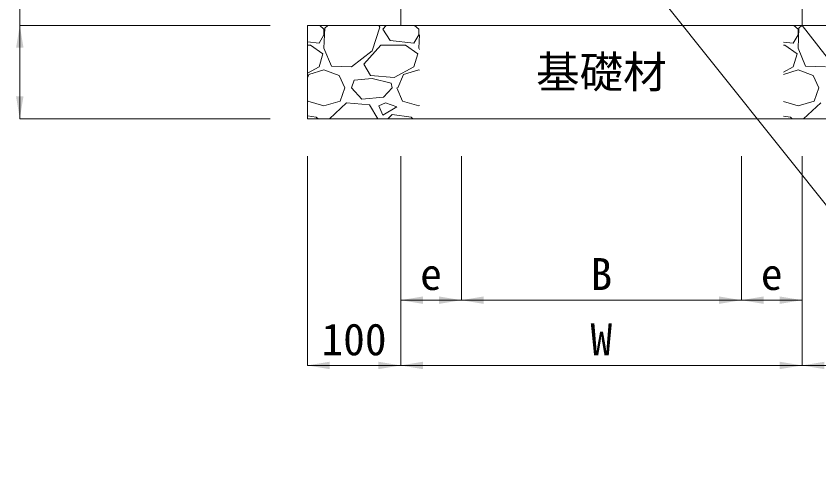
# Model space of a CAD drawing. Units: millimetres, scale not verified. Extents: x 63886 to 97934, y 3628 to 26930.
# Drawn here: x 92222 to 93082, y 20200 to 20695 of the extents above; entities that cross this region are included whole.
import ezdxf
from ezdxf.enums import TextEntityAlignment as Align

# ---------------------------------------------------------------- set-up
doc = ezdxf.new("R2010")
doc.units = ezdxf.units.MM
doc.header["$LTSCALE"] = 30
for name, color, linetype, lineweight in [('ハッチング_基礎', 150, 'Continuous', 5), ('寸法線', 7, 'Continuous', 9), ('引出線', 4, 'Continuous', 9), ('舗装・基礎', 3, 'Continuous', 13)]:
    doc.layers.add(name, color=color, linetype=linetype, lineweight=lineweight)
doc.layers.add('文字', color=7, linetype='Continuous')
doc.styles.add('ＭＳ ゴシック', font='')
doc.styles.get('ＭＳ ゴシック').set_extended_font_data('MS Gothic')

# ---------------------------------------------------------------- blocks, each defined once
blk = doc.blocks.new('filled_arrow')
at = {"color": 0, "linetype": 'Continuous', "lineweight": -2}
blk.add_solid([(7.5, 1.25), (0, 0), (7.5, -1.25)], dxfattribs=at)

msp = doc.modelspace()

# ---------------------------------------------------------------- linework, layer by layer
at = {"layer": 'ハッチング_基礎', "lineweight": 9}
for p, q in [((92551.95, 20680.75), (92547.49, 20684.64)), ((92552.96, 20681.76), (92551.95, 20660.43)), ((92551.95, 20674.65), (92551.95, 20680.75)), ((92556.12, 20684.64), (92552.96, 20681.76)), ((92603.76, 20657.38), (92611.89, 20682.78)), ((92611.89, 20682.78), (92610.75, 20684.64)), ((92618.84, 20684.64), (92614.94, 20680.75)), ((92614.94, 20680.75), (92623.07, 20668.55)), ((92653.55, 20680.75), (92649.09, 20684.64)), ((92653.55, 20674.65), (92653.55, 20680.75)), ((93059.95, 20680.75), (93055.49, 20684.64)), ((93060.96, 20681.76), (93059.95, 20660.43)), ((93059.95, 20674.65), (93059.95, 20680.75)), ((93064.12, 20684.64), (93060.96, 20681.76)), ((92546.87, 20665.51), (92551.95, 20674.65)), ((92648.47, 20665.51), (92653.55, 20674.65)), ((92654.22, 20674.62), (92653.55, 20660.43)), ((93054.87, 20665.51), (93059.95, 20674.65)), ((92534.22, 20667.02), (92546.87, 20665.51)), ((92534.22, 20663.47), (92537.72, 20663.47)), ((92537.72, 20663.47), (92550.93, 20654.33)), ((92594.62, 20643.15), (92612.91, 20663.47)), ((92612.91, 20663.47), (92639.32, 20663.47)), ((92623.07, 20668.55), (92648.47, 20665.51)), ((92639.32, 20663.47), (92652.53, 20654.33)), ((93044.22, 20666.78), (93054.87, 20665.51)), ((93044.22, 20663.47), (93045.72, 20663.47)), ((93045.72, 20663.47), (93058.93, 20654.33)), ((92550.93, 20654.33), (92546.87, 20640.11)), ((92551.95, 20660.43), (92560.08, 20641.12)), ((92581.41, 20640.11), (92603.76, 20657.38)), ((92652.53, 20654.33), (92648.47, 20640.11)), ((92653.55, 20660.43), (92654.22, 20658.82)), ((93058.93, 20654.33), (93054.87, 20640.11)), ((93059.95, 20660.43), (93068.08, 20641.12)), ((92546.87, 20640.11), (92534.22, 20633.48)), ((92535.69, 20631.98), (92551.95, 20637.06)), ((92551.95, 20637.06), (92568.2, 20630.96)), ((92560.08, 20641.12), (92581.41, 20640.11)), ((92601.73, 20630.96), (92594.62, 20643.15)), ((92648.47, 20640.11), (92627.13, 20628.93)), ((92637.29, 20631.98), (92653.55, 20637.06)), ((92653.55, 20637.06), (92654.22, 20636.8)), ((93054.87, 20640.11), (93044.22, 20634.53)), ((93044.22, 20632.14), (93059.95, 20637.06)), ((93059.95, 20637.06), (93076.2, 20630.96)), ((93068.08, 20641.12), (93089.41, 20640.11)), ((92534.22, 20628.55), (92535.69, 20631.98)), ((92568.2, 20630.96), (92574.3, 20617.75)), ((92603.76, 20627.91), (92584.46, 20625.88)), ((92627.13, 20628.93), (92601.73, 20630.96)), ((92624.08, 20622.83), (92603.76, 20627.91)), ((92631.2, 20617.75), (92637.29, 20631.98)), ((93076.2, 20630.96), (93082.3, 20617.75)), ((92581.41, 20617.75), (92584.46, 20625.88)), ((92625.1, 20617.75), (92624.08, 20622.83)), ((92569.22, 20603.53), (92574.3, 20617.75)), ((92592.59, 20605.56), (92581.41, 20617.75)), ((92625.1, 20617.75), (92615.96, 20607.59)), ((92630.18, 20617.75), (92636.28, 20603.53)), ((93077.22, 20603.53), (93082.3, 20617.75)), ((92534.22, 20604.58), (92534.68, 20603.53)), ((92534.68, 20603.53), (92551.95, 20598.45)), ((92551.95, 20598.45), (92569.22, 20603.53)), ((92576.33, 20601.5), (92557.87, 20584.64)), ((92600.72, 20599.47), (92576.33, 20601.5)), ((92615.96, 20607.59), (92592.59, 20605.56)), ((92617.99, 20601.5), (92610.88, 20598.45)), ((92630.18, 20597.43), (92617.99, 20601.5)), ((92636.28, 20603.53), (92653.55, 20598.45)), ((93044.22, 20603.07), (93059.95, 20598.45)), ((93059.95, 20598.45), (93077.22, 20603.53)), ((93084.33, 20601.5), (93065.87, 20584.64)), ((92609.77, 20584.64), (92600.72, 20599.47)), ((92610.88, 20598.45), (92614.94, 20588.29)), ((92614.94, 20588.29), (92630.18, 20597.43)), ((92653.55, 20598.45), (92654.22, 20598.65)), ((92543.82, 20586.26), (92534.22, 20587.7)), ((92545.67, 20584.64), (92543.82, 20586.26)), ((92625.1, 20589.31), (92620.44, 20584.64)), ((92645.42, 20586.26), (92625.1, 20589.31)), ((92647.27, 20584.64), (92645.42, 20586.26)), ((93051.82, 20586.26), (93044.22, 20587.4)), ((93053.67, 20584.64), (93051.82, 20586.26))]:
    msp.add_line(p, q, dxfattribs=at)
at = {"layer": '寸法線', "lineweight": 13}
for p, q in [((92226.15, 20752.64), (92226.15, 20636.64)), ((92494.22, 20684.64), (92226.15, 20684.64)), ((92226.15, 20684.64), (92226.15, 20584.64)), ((92494.22, 20684.64), (92226.15, 20684.64)), ((92494.22, 20584.64), (92226.15, 20584.64)), ((92534.22, 20544.64), (92534.22, 20320.14)), ((92634.22, 20544.64), (92634.22, 20390.14)), ((92634.22, 20544.64), (92634.22, 20320.14)), ((92634.22, 20544.64), (92634.22, 20320.14)), ((92699.22, 20544.64), (92699.22, 20390.14)), ((92699.22, 20544.64), (92699.22, 20390.14)), ((92999.22, 20544.64), (92999.22, 20390.14)), ((92999.22, 20544.64), (92999.22, 20390.14)), ((93064.22, 20544.64), (93064.22, 20390.14)), ((93064.22, 20544.64), (93064.22, 20320.14)), ((93064.22, 20544.64), (93064.22, 20320.14)), ((92634.22, 20390.14), (92699.22, 20390.14)), ((92699.22, 20390.14), (92999.22, 20390.14)), ((92999.22, 20390.14), (93064.22, 20390.14)), ((92634.22, 20320.14), (92534.22, 20320.14)), ((92634.22, 20320.14), (93064.22, 20320.14)), ((93064.22, 20320.14), (93164.22, 20320.14))]:
    msp.add_line(p, q, dxfattribs=at)
at = {"layer": '引出線', "color": 1, "lineweight": 13}
msp.add_line((92879.56, 20755.86), (93323.11, 20199.56), dxfattribs=at)
at = {"layer": '引出線', "lineweight": 13}
msp.add_lwpolyline([(93064.22, 20684.64), (93220.05, 20485.03), (93608.28, 20485.03)], dxfattribs=at)
at = {"layer": '舗装・基礎'}
for p, q in [((92634.22, 20704.64), (92634.22, 20684.64)), ((93064.22, 20704.64), (93064.22, 20684.64)), ((92534.22, 20684.64), (93164.22, 20684.64)), ((92534.22, 20684.64), (92534.22, 20584.64)), ((92534.22, 20584.64), (93164.22, 20584.64))]:
    msp.add_line(p, q, dxfattribs=at)

# ---------------------------------------------------------------- block references
at = {"layer": '寸法線', "lineweight": 13, "xscale": 3.2, "yscale": 3.2}
for p, rotation in [((92226.15, 20684.64), 270), ((92226.15, 20684.64), 270), ((92226.15, 20584.64), 90), ((92699.22, 20390.14), 180), ((92999.22, 20390.14), 180), ((93064.22, 20390.14), 180), ((92634.22, 20320.14), 180), ((93064.22, 20320.14), 180)]:
    msp.add_blockref('filled_arrow', p, dxfattribs=dict(at, rotation=rotation))
for p in [(92634.22, 20390.14), (92699.22, 20390.14), (92999.22, 20390.14), (92534.22, 20320.14), (92634.22, 20320.14), (93064.22, 20320.14)]:
    msp.add_blockref('filled_arrow', p, dxfattribs=at)
at = {"layer": '引出線', "lineweight": 13, "xscale": 0.16, "yscale": 0.16, "rotation": 308}
msp.add_blockref('filled_arrow', (93064.22, 20684.64), dxfattribs=at)

# ---------------------------------------------------------------- texts
at = {"layer": '寸法線', "style": 'ＭＳ ゴシック'}
for s, p in [('B', (92849.22, 20418.14)), ('e', (92666.72, 20418.14)), ('e', (93031.72, 20418.14)), ('100', (92584.22, 20348.14)), ('W', (92849.22, 20348.14))]:
    msp.add_text(s, height=34.18, dxfattribs=at).set_placement(p, align=Align.MIDDLE_CENTER)
at = {"layer": '文字', "style": 'ＭＳ ゴシック'}
msp.add_text('基礎材', height=34.18, dxfattribs=at).set_placement((92849.22, 20634.64), align=Align.MIDDLE_CENTER)

doc.saveas('drawing.dxf')
